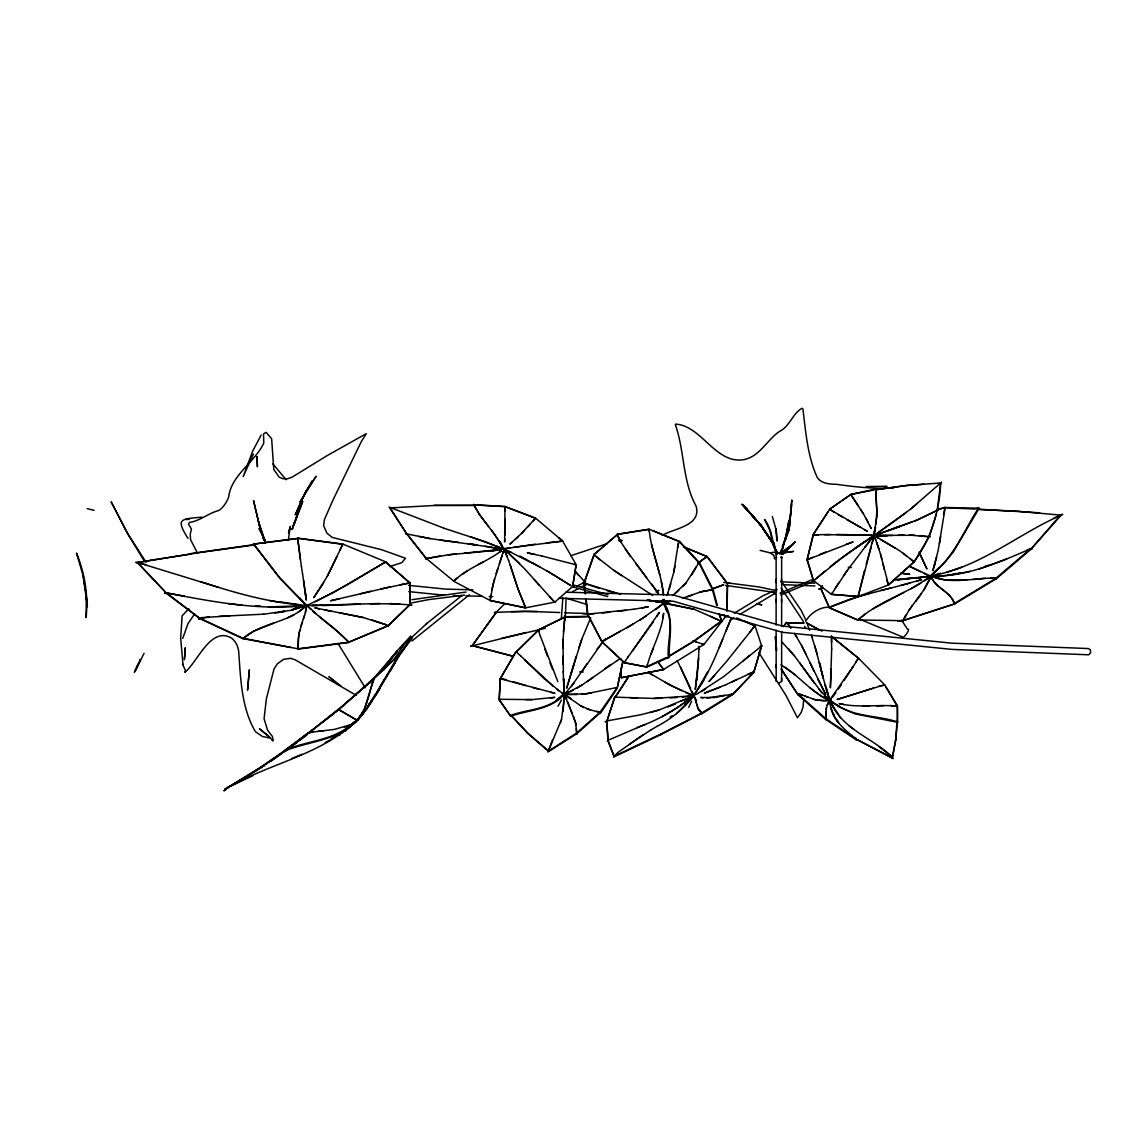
<?xml version="1.0" encoding="UTF-8"?>
<svg xmlns="http://www.w3.org/2000/svg" width="1148" height="1148" viewBox="0 0 1148 1148"><rect width="100%" height="100%" fill="white"/><g stroke="black" fill="none" stroke-linecap="round" stroke-linejoin="round"><path stroke-width="1.5" d="M621.341 677.765L620.853 668.294L621.398 677.765L663.329 669.6M315.643 613.534C313.806 611.037 303.172 602.341 306.774 605.943M502.293 546.534L494.673 534.581L479.347 514.347L473.55 504.374L479.39 514.476L488.474 526.516M556.306 700.108L563.826 694.181L556.708 689.116M576.368 728.65L576.784 734.146L575.593 722.293L564.472 694.798M307.42 605.57L379.931 603.489M504.79 538.929L504.632 541.971L505.005 506.498L473.679 504.675M504.862 510.874L505.048 506.512L535.499 518.207L521.522 533.461L509.899 544.152L512.367 542.043M380.878 588.967L409.879 582.911L409.721 605.01L388.124 625.574M831.697 648.85L830.363 687.882L831.224 668.983M317.121 605.355L312.055 605.283M385.527 561.788L342.865 544.08L339.794 550.279M563.338 672.312L563.008 639.938L564.902 616.792L538.355 629.994L565.003 617.222L588.407 616.763M566.021 599.859L565.246 620.279M562.907 648.046L563.037 639.924M727 610.865L727.559 584.705M726.813 610.966L727.387 584.82M342.793 544.339L327.309 576.31L313.791 597.606L323.779 582.667M698.931 649.51L699.046 646.224L698.156 666.242L695.301 689.446L698.601 657.947M576.741 733.73L547.912 751.983L561.53 719.509L564.83 694.483L561.817 692.718M563.094 711.473L564.228 694.87M561.315 618.987L562.85 597.749M342.664 544.023L297.691 538.211L342.649 544.296M661.305 581.577L663.544 594.937C661.406 572.493 651.016 551.671 649.122 529.271L617.021 534.265M649.007 531.079L649.079 529.271L617.552 534.408M897.305 706.336C897.549 720.485 897.148 725.737 895.569 740.23M864.272 529.515L867.328 531.28L829.559 509.267L850.869 494.501L872.609 490.253L875.795 488.732L877.058 515.753L873.929 535.025L824.508 534.695M297.619 538.484L253.493 544.123L279.61 578.09L305.885 605.082M563.74 694.755L561.401 696.119L563.596 694.009L563.812 694.899C550.208 710.153 527.578 709.966 510.774 716.252L499.222 699.821L500.241 678.425L515.997 651.72L520.561 655.666M500.356 678.841L499.193 699.749L510.774 716.252M312.069 605.742L322.961 605.269M839.36 706.393L830.478 700.954L830.836 700.251L830.492 701.141L839.317 707.01L855.016 713.884L896.875 722.164L895.87 739.714L892.211 757.78L893.101 758.641L857.054 739.599C844.67 729.884 830.104 718.533 830.033 701.055M825.814 711.918C826.402 732.094 824.666 707.613 828.139 703.15M507.588 550.796L504.417 549.49L511.004 552.346L503.14 549.16L499.337 541.354L491.602 530.362M184.455 659.024L185.33 647.702L184.398 659.741M624.426 662.74L646.424 666.902L665.754 657.804L668.997 657.603L669.212 656.34L694.554 640.957L721.489 621.068L722.279 621.57L694.052 609.215L663.501 603.288L667.189 612.085M563.395 631.974L564.673 618.399M803.729 698.759L803.026 707.125L801.189 712.478L797.458 717.816L786.15 695.717L758.799 652.466M875.522 489.335L876.871 511.735L875.78 524.177M791.661 504.919L788.934 530.132L784.328 542.086M874.891 527.535L874.317 532.715M696.721 680.707L697.453 674.034M789.279 528.238L785.404 539.675M473.751 505.378L434.116 505.407L473.622 505.378M525.454 607.823L490.153 600.504L525.583 607.837L517.949 588.981L508.664 560.468M888.136 530.677L917.539 519.872L937.199 510.372L940.643 483.136L941.59 482.146L910.995 508.794L890.977 523.445M400.308 584.719L409.879 582.94L409.721 604.982L411.989 605.01L389.76 603.518M945.191 507.717L938.16 550.437L932.879 570.642L936.682 557.081M409.879 582.911L385.656 561.86L332.949 592.885L307.291 605.254M288.392 539.632L290.114 527.42M773.178 554.757C767.567 552.733 775.618 550.94 776.579 553.508M831.539 594.377L858.073 596.486L871.145 547.295M865.004 546.95L872.035 537.996L847.855 569.595L831.439 594.334L858.173 596.501L864.501 570.47M943.57 514.491L944.847 507.473L937.098 510.013M502.709 553.609L503.255 551.413L493.066 584.318L490.153 600.504M662.927 617.739L663.644 613.233C661.908 632.017 650.859 649.883 646.912 667.017L624.871 662.798M490.914 595.209L490.11 600.49L453.546 581.146L457.851 577.674M646.697 665.237L646.941 667.017M667.906 593.243L667.103 595.568L673.79 572.178L678.368 542.961L679.63 541.569L649.653 529.415M519.7 563.697L506.598 551.356L524.55 568.748L554.685 602.255L572.665 586.499L576.153 564.73L562.606 541.009L535.542 518.121L532.772 521.336M677.564 547.754L679.028 541.44M939.193 567.399L930.267 575.923L909.876 566.481L920.553 571.718M939.495 543.434L940.671 536.245M875.58 527.319L874.001 534.911M825.986 709.679L826.402 707.369M831.798 703.136L831.511 703.839C843.321 729.726 873.284 738.394 892.541 757.235L895.526 740.273M785.318 539.474L788.992 520.302L785.318 539.474L789.178 524.349L785.275 539.603M385.714 562.176L409.836 582.854M673.761 572.178L674.981 566.208M305.411 612.673L306.358 606L305.397 612.673L300.848 626.464M622.905 661.851L617.136 688.398L600.878 712.764L587.001 708.904M577.071 694.511L564.83 694.511L586.441 693.751L615.543 687.767L617.136 688.398L622.819 661.291M302.111 622.69L298.81 634.327L298.064 649.079L348.762 642.507M781.286 549.82L780.166 552.891L781.759 551.829L779.607 552.819M914.741 535.255L874.589 535.442L880.114 533.562M299.657 630.324L298.25 638.632L298.136 649.079M491.904 589.771L494.53 578.922M503.47 548.543L510.343 547.94M807.231 559.65L813.559 580.931L807.044 559.736L813.258 534.724L807.231 559.564M872.021 543.535L874.561 535.499L892.656 535.456M554.728 602.226L549.462 596.659M897.593 722.766L897.449 705.862L886.299 687.465M697.841 563.596L699.706 561.846L698.831 562.649L679.099 541.497M464.323 553.178L503.097 549.174M781.759 551.829L785.878 536.489L781.343 552.188L785.734 537.508L782.391 546.749M572.651 586.528L574.187 587.216L572.622 586.642L576.153 564.701M933.97 567.284L935.233 562.879M288.492 533.031L290.401 526.487L288.923 531.266M576.239 656.326L566.653 688.212L581.706 639.364L590.746 617.796M571.431 672.628L573.742 664.749M866.238 564.084L873.972 535.843L848.659 552.776M858.647 658.378L884.606 684.739L897.291 706.25C879.382 704.126 858.073 708.216 839.231 703.609L843.68 704.456M502.982 548.916L490.942 547.338L502.982 548.916L486.264 542.057L444.391 528.396M669.255 588.996L670.791 583.787M897.291 706.25L890.575 705.475M292.137 529.285L302.742 501.375L294.132 523.761L301.594 502.092L294.06 524.493M761.655 645.75L753.805 672.312L732.682 694.526L753.82 672.269L761.655 645.65L760.105 646.582M499.495 548.672L502.953 549.074M936.467 513.601L929.435 536.489L914.253 561.673M499.509 548.601L495.635 548.098M496.854 550.366L500.198 549.634L487.556 551.327M858.546 658.278L844.239 680.233M496.123 573.584L497.801 568.432M503.011 548.773L496.137 545.917M501.934 556.22L499.437 563.654M831.539 636.236L858.431 658.206L831.41 636.609M560.368 723.01L561.516 719.509M303.431 618.944L304.593 615.515M578.893 647.745L581.735 639.364M620.638 594.234L583.858 583.041L594.133 554.47L584.318 583.041M607.292 741.292L608.096 740.962L606.761 721.604L605.355 721.662L606.761 721.604L614.682 697.252L606.761 721.575L608.067 740.934L614.008 756.245L613.448 757.12L660.832 734.663M857.943 619.977L902.816 620.652L905.715 615.127M897.578 620.853L903.189 620.939L909.001 610.148L923.91 589.857L931.717 576.196L931.172 575.593M829.746 699.979L825.312 684.567M945.292 507.717L974.509 509.052L979.244 508.076L953.199 552.159L943.943 563.453L931.459 575.693M182.747 638.36L188.014 623.622L194.629 613.836M803.83 623.192L786.495 622.733L804.002 622.761M786.48 622.733L791.029 628.071L788.059 623.838M826.517 690.192L828.655 697.41L826.818 689.331M496.079 546.089L470.608 536.747M827.062 705.389L829.143 701.457M797.903 694.64L781.358 668.825M782.462 546.922L784.744 540.966M884.491 685.169L879.024 686.188M840.58 717.787L829.53 700.768L815.898 699.979L799.151 693.937L797.874 694.597L781.185 669.37M929.952 576.54L924.183 573.512M725.995 631.127L730.96 618.743M693.736 695.171C710.913 672.628 719.925 644.702 731.003 618.758M650.916 654.231L653.427 648.075M691.656 701.184L688.728 707.355M719.222 647.572L722.68 639.264M827.909 703.724L829.789 700.868M830.592 705.561L830.435 702.763M136.512 668.079L138.521 663.429M833.419 705.575L832.974 706.623M135.148 671.293L144.06 653.341M492.822 550.839L496.926 550.136M552.619 739.757L548.328 751.136L528.066 733.672M663.946 603.489L663.817 602.427L664.764 602.872M831.539 707.613L831.138 708.474M253.421 454.005L243.175 476.635L252.747 450.963L261.184 435.02M134.904 671.279L137.731 665.123M134.359 672.455L140.386 659.454L139.869 660.344M336.823 556.78L327.28 576.296M359.267 717.672L360.171 715.778C360.329 718.949 348.346 728.076 356.138 721.188M834.194 714.601L833.735 715.563L838.241 722.896M587.489 614.338L601.81 641.589L624.354 662.697L628.128 656.771M601.939 641.775L624.34 662.669L625.086 661.191M696.205 566.739L686.117 582.782L672.886 595.425M399.877 653.686L373.961 678.54L364.404 709.019L357.2 720.456L359.869 717.371M484.915 546.362L491.028 547.122L430.428 538.642L406.65 533.892L390.22 507.904L433.958 505.522M561.472 700.05L558.028 706.235M698.357 688.226L707.57 671.896M822.241 585.71L820.748 588.508L829.416 607.809L821.021 588.867L818.754 589.096L821.021 588.795L822.513 585.968M373.688 697.008L375.238 694.196M366.169 707.599L359.525 717.83L350.915 725.593M892.125 757.766L857.082 739.613L825.799 718.662M694.095 694.884L704.025 679.559M383.461 670.403L396.017 652.007L410.554 636.308L411.386 637.571M923.91 589.857L930.684 576.669L910.68 588.924M362.955 713.798C381.064 689.747 392.013 661.076 411.572 638.058L400.207 654.346L370.058 704.14M383.949 680.549L387.938 673.603M691.77 574.875L698.831 562.649L712.463 589.771L713.654 589.814L712.478 589.885L716.696 605.398M832.314 592.899L831.482 594.363L813.745 580.802L812.468 581.692L813.745 580.802M390.019 671.365L395.041 662.798M369.426 704.241L371.981 699.907M550.653 692.344L554.914 693.234L500.385 678.755L516.055 651.619M656.857 616.476L659.339 612.358L632.404 650.973M888.409 585.049L914.152 561.774C930.827 539.173 939.724 510.386 940.643 483.136M395.787 660.014L398.786 655.034M393.735 660.043L404.082 644.243L410.884 636.724M856.709 740.23L856.006 738.164M375.195 694.971L384.379 679.142M374.722 696.994L379.83 688.786M805.523 621.455C810.574 612.831 820.447 606.46 830.621 607.163M853.136 666.529L829.66 700.151M855.848 661.951L858.546 657.833M818.696 534.738L813.085 534.753L829.76 509.152L851.084 494.343L875.852 489.048M827.708 512.324L813.085 534.753M835.242 588.207L839.303 581.95M370.603 702.059L374.334 696.348L363.17 713.726L357.588 720.083M571.23 686.648L586.958 663.831M582.423 670.877L602.04 642.808M629.09 676.244L614.941 697.697L628.932 675.698M369.713 683.046L397.538 650.672M358.262 719.165C367.762 708.115 369.039 690.823 374.033 678.985M653.485 621.613L628.157 656.799M370.058 704.14L366.312 709.564L369.469 703.164M838.399 689.044L841.326 684.825M386.862 664.419L391.913 657.173M616.95 687.939L600.017 712.219L576.612 733.07M843.493 575.751L847.841 569.58M525.655 632.591L470.637 646.252L472.302 645.563L496.237 612.358L525.253 611.253L559.75 612.544M828.799 702.303L829.731 701.012M830.492 700.998L833.003 702.375L830.191 700.467L831.195 699.032M835.844 692.646L832.386 697.41M921.514 593.674L915.602 601.523M909.058 610.148L912.359 605.67M829.487 700.18L823.518 700.911L813.344 699.319M400.164 653.944L411.874 638.446M574.172 682.63L564.716 694.052L566.595 691.928M596.73 649.567L605.369 638.891M743.703 620.724L754.939 625.818L726.914 661.033L709.019 681.51L714.616 675.383M725.923 616.146L703.939 644.459L702.102 643.755M749.601 632.404L753.59 627.282M785.045 624.526L786.423 622.761M783.123 626.708L786.595 622.288M694.296 695.588L693.579 695.157L694.44 697.726M693.794 696.047L676.559 713.64M693.162 696.262C683.792 708.933 671.236 718.82 657.374 726.196M453.503 580.902L426.339 558.559L406.794 533.863L389.086 507.043L444.405 528.381M362.754 713.095L359.869 716.467L360.314 717.113M487.699 551.14L492.908 550.638L448.194 554.843L425.391 558.803L426.252 558.459L406.779 533.806L405.359 533.547L406.65 533.892M376.099 676.201L380.763 670.834M383.088 668.165L396.806 652.351M1054.137 517.935L1061.154 515.136L1030.804 549.347L1060.824 514.792L1062.79 514.318L1061.168 515.165L1018.821 511.362M682.644 586.642L686.102 582.768M400.121 648.634L408.286 639.608M979 508.55L978.44 508.191C964.248 530.146 954.419 555.847 933.625 572.967M409.965 639.823L411.587 638.044L410.582 636.279M780.123 552.805L785.978 551.427L776.364 553.436L776.565 554.685M527.319 527.377L530.06 524.378M357.473 719.925L363.069 713.568L362.553 712.764M357.243 720.427L358.535 719.007M780.31 553.781L782.793 553.939L794.976 542.2L782.979 553.853L781.544 553.996L794.258 543.033M188.946 608.684L182.13 615.802L180.681 637.944L182.963 664.592L182.503 664.032L185.416 670.446L184.828 672.412C197.499 662.267 210.931 625.416 231.824 638.317C235.971 641.632 238.267 646.812 238.741 652.035C240.664 678.913 241.424 708.058 255.444 731.707L262.433 736.528L270.541 738.107L272.693 740.991L273.21 740.46L272.377 736.399L267.642 730.372L264.069 718.734L266.336 698.989L274.071 668.796L277.4 663.774L283.671 659.268L290.659 658.321L295.294 659.87L356.44 695.458M521.508 533.447L524.478 530.376M496.28 612.271L504.575 603.733M782.907 553.896L795.062 541.799L782.434 554.054M538.326 630.453L516.241 651.921L538.24 630.08M388.196 625.847L409.635 604.781M400.078 654.03L373.961 678.54M829.172 607.608L857.685 619.906L865.176 614.037M829.487 607.88L858.044 620.178C875.092 603.905 900.376 595.511 921.012 583.012M256.248 769.978L285.378 750.749C307.018 741.823 332.446 741.134 351.188 725.636C354.273 724.187 358.764 717.615 354.675 722.695L356.397 720.987L348.231 727.502M356.899 720.743L355.823 720.585L357.444 720.226M356.641 720.973L350.814 725.45M515.294 539.417L518.437 536.475M461.812 595.625L426.984 623.292L409.621 639.364M426.181 624.024L426.984 623.292M411.917 641.014L469.36 594.779M356.382 721.231L353.828 723.541L353.211 722.723M354.732 721.633L350.327 725.565M914.152 561.774L888.322 585.107L886.715 579.984M297.892 648.764L242.931 638.618C260.309 622.704 288.722 623.264 305.885 605.957L297.978 612.386M242.931 638.618L253.751 631.17L273.712 623.12M576.856 733.687L600.103 712.908M370.474 682.056L372.87 679.917M335.359 712.406L372.54 679.401M346.653 728.621L349.179 726.584L344.917 730.2L345.462 730.846L353.024 724.001M666.629 600.562L664.491 602.456L666.787 600.591M675.01 593.631L678.784 590.33M341.501 732.252L347.098 729.152L353.728 723.412M373.717 678.741L338.502 709.665L373.918 679.099M350.441 725.565L352.422 723.857M664.448 603.461C674.766 619.518 668.552 639.68 669.212 656.34M594.205 554.355L617.351 534.538L594.147 554.427M824.709 571.23L815.869 578.865L842.862 557.038M348.906 726.282L349.552 727.086C313.347 756.876 264.844 765.199 225.123 789.207L256.635 770.495L285.45 750.692M910.981 508.779L917.439 503.269M931.444 576.411C952.151 584.863 974.609 577.444 995.976 578.205L1030.416 548.916M743.373 660.717L749.515 655.508M990.552 577.975L996.407 578.678L1030.732 549.462M781.544 553.996L792.866 544.425L780.712 552.805M561.544 696.119C547.955 710.024 527.506 709.048 510.659 715.448M582.954 613.391L564.744 612.802M354.545 721.547L353.34 723.814M308.008 733.5L284.589 751.524L285.795 751.151M307.75 733.041L284.647 750.634L285.034 751.366M727.387 583.385L707.082 556.536L727.416 583.514L729.741 582.954L727.588 583.356M338.143 709.378L308.08 733.443L338.402 709.751M499.48 552.231L501.533 550.71C486.379 562.161 467.552 567.944 453.589 581.161M836.576 561.759L830.033 566.811M652.451 674.866L648.032 672.254L670.834 685.514L693.205 695.516L680.549 667.232M636.695 727.703C657.316 720.557 675.928 709.694 692.962 696.205M706.852 556.651L698.328 562.778M850.869 494.501L863.511 514.017L871.203 528.539L869.811 525.583M299.269 740.804L307.219 734.763M662.037 716.754L676.947 707.986L689.804 698.458M371.751 679.975L372.669 679.272M297.576 741.149L317.996 725.694M320.809 723.556L333.968 713.611M655.666 609.674L663.688 603.317L640.024 620.078M864.918 541.426L836.06 562.104M573.225 690.249L564.816 694.239L581.964 685.069L617.179 660.574M348.576 726.741L350.829 725.077M906.375 512.453L874.69 535.155L891.221 523.301M672.613 715.577L670.001 716.969M842.862 557.067L848.831 552.662M878.277 538.053L876.297 536.762L899.315 550.523L914.195 561.745M587.417 681.481L593.114 677.363M270.756 761.411L282.322 753.088M286.67 749.974L296.801 742.684L296.399 742.039L265.819 763.98M698.357 562.807L707.082 556.536M642.593 735.122L617.825 752.528L614.08 756.245L607.923 740.345L644.989 724.431M341.975 732.797L350.886 726.096M924.499 580.73L930.052 576.597M284.647 750.634C304.737 741.034 328.974 741.206 347.457 727.574M586.083 598.711L587.848 614.266L601.81 641.589L620.394 631.242M601.853 641.689L633.481 623.881M854.772 548.4L873.226 535.929M604.867 668.653L610.908 664.448M629.448 744.191L651.088 729.784M462.429 574.158L467.293 570.843M697.482 706.594L698.242 709.45L702.045 713.625L732.567 694.612L731.534 693.909M867.773 539.517L873.456 535.772M876.828 535.815L887.088 535.872M646.152 616.074L626.923 627.755M874.432 535.341L884.032 532.098M877.072 534.566L912.014 521.924M339.234 734.404L331.069 738.91M243.792 778.703L225.137 789.193L256.191 770.021M734.289 613.176L762.702 595.941L771.901 591.708M731.133 619.776L734.103 617.954M740.03 614.309L774.269 593.774M576.511 733.113L548.414 751.122M893.661 528.668L899.831 526.401M732.453 694.138L701.902 712.836L702.102 713.597M225.137 789.193L264.427 765.472M577.1 688.025L581.964 685.069M995.933 578.233L954.447 603.446M668.767 656.226L693.966 640.943L721.504 621.025L719.581 613.735M954.806 603.805L996.407 578.678M778.947 683.06L781.63 681.438L781.63 631.5M829.588 509.238L833.749 511.951M873.083 608.813L903.734 592.483M884.104 532.055L900.118 526.243M697.74 693.507L723.613 676.674L761.698 645.951L755.011 625.875L736.786 617.954M701.414 691.584L705.604 689.101M779.363 553.738L782.233 552.088M785.103 550.437L789.422 547.969L786.366 549.347M651.103 729.784L657.359 726.196M264.399 765.486L261.371 767.165L262.002 767.711M617.165 660.531L620.781 658.579M297.461 741.465L296.758 742.598M325.171 742.627L329.835 740.101M872.867 536.288L875.78 534.71M572.335 591.78L578.449 588.537M873.154 536.503L876.067 534.939M478.042 564.673L483.624 561.745M829.1 607.536L859.723 596.085L909.876 583.112M385.771 561.946L348.719 583.93L315.198 601.825M663.659 669.442L657.56 661.377L663.515 669.514L703.853 644.573L696.119 641.847M697.769 693.564L694.253 695.1M660.861 734.074L701.442 713.138M660.961 734.605L701.543 713.625M937.199 510.372L938.275 509.856L917.539 519.857M576.97 586.111L585.738 581.749M581.362 587.073L587.202 584.174M774.642 590.431L777.038 589.283M646.998 667.002L669.026 657.201M693.894 695.114L691.885 691.139M725.708 684.753L753.748 671.867L748.137 674.106M731.491 682.07L737.102 679.386M690.465 696.549L692.746 695.473M231.81 785.591L252.79 775.732M606.546 720.987L640.871 714.73L659.153 709.966L692.918 696.004L689.317 697.094M287.818 617.696L293.73 614.941M1030.789 549.39L1032.167 548.744L1027.202 549.82M685.672 699.433L680.965 700.969M660.717 734.132L614.123 756.245M960.331 572.938L945.464 575.535L931.616 576.095C966.501 576.97 999.147 562.362 1030.474 548.844M662.152 535.413C673.517 528.424 702.059 525.985 696.018 505.895C682.371 481.199 684.653 451.035 675.383 424.746L675.641 424.114C702.031 425.607 716.022 465.643 745.066 459.387C760.134 455.684 767.223 439.828 779.305 431.548C789.738 426.511 792.637 413.538 801.907 408.315L802.868 408.717C805.681 431.347 807.546 456.603 817.347 477.668C821.738 483.825 829.703 484.126 836.533 484.312C855.49 486.967 874.589 489.12 893.747 487.886M719.825 687.379L704.241 693.191L725.694 684.782M780.052 593.2L813.157 579.238M780.798 595.051L813.76 581.146M312.916 611.367L334.455 628.659L349.064 642.091L388.024 625.631M388.067 625.933L349.064 642.091M846.377 544.224L853.108 541.899L807.058 559.765M813.157 557.225L807.044 559.736M936.05 574.818C982.085 565.634 1019.682 533.146 1061.168 515.165M831.453 606.331L849.391 599.414L870.184 593.157M1006.724 558.947L979.373 568.891M291.549 758.555L302.154 754.279M819.5 554.584L825.943 551.987M712.478 589.857L703.035 591.12L682.529 598.223M667.806 706.967L675.354 704.025M858.288 596.472L888.509 584.935L880.487 554.01L874.963 537.666L875.723 539.775M389.66 566.567L401.886 562.649L405.431 558.244L381.739 549.749L332.159 537.393L326.893 533.117L323.636 525.669L324.396 519.642L332.949 500.112L361.347 441.521L366.298 433.671L327.295 455.512L291.979 477.252L287.344 478.788L282.896 478.716L279.136 477.109L273.769 469.46L271.646 438.794L266.121 432.351L263.523 433.887L263.753 443.171C254.497 462.759 231.279 474.77 228.596 497.299C226.587 502.307 223.602 507.129 219.168 510.358C208.52 513.056 199.881 521.077 189.291 522.455L188.559 524.292L191.472 529.041L190.238 533.978L190.554 539.574L197.198 552.69M914.468 521.063L917.209 520.03M291.535 609.789L305.483 605.742L291.635 610.205L263.796 614.18M962.354 566.969L946.67 572.249M410.783 603.073L428.864 599.6L464.624 595.051M687.408 596.773L691.842 595.238M513.17 656.34L472.33 645.592L496.237 612.401L494.372 612.515L496.079 612.501M903.017 620.623L954.662 603.877L902.873 620.652M873.298 688.097L837.122 699.505L884.606 684.739M570.929 555.675L607.149 543.664M985.084 566.308L988.127 565.318M301.493 606.689L292.912 609.43M344.371 727.143L351.532 724.517L334.326 729.411L308.984 732.481M699.39 592.311L710.842 590M916.506 581.232L921.7 579.596L901.209 585.365M874.633 535.212L877.388 534.365M664.147 603.518L664.821 606.201L664.261 603.504M936.768 509.769L944.804 507.473M650.055 712.535L659.153 709.952M472.302 645.563L513.371 656.269M664.606 602.7L670.375 601.208L664.764 602.729M291.621 610.205L297.031 608.124M821.021 588.824L823.26 587.876M931.688 575.851L940.528 573.268M732.539 694.081L714.171 697.568L700.725 697.496L703.566 697.884M724.948 695.243L706.924 698.027M880.817 590.445L891.264 587.876M501.518 638.432L545.228 628.343M339.708 598.639L330.509 600.777L390.65 586.8M360.458 593.746L370.861 591.306M229.686 615.902L201.919 617.61L198.403 618.901L199.838 618.614L242.702 638.546M199.781 618.6L209.223 616.978M970.017 571.431L952.18 574.717M411.888 599.701L466.102 592.038M621.613 677.607L663.53 669.499M499.107 699.276L532.098 699.62L554.757 697.338L550.38 698.156M554.656 602.14L525.698 607.809L518.064 588.953L510.3 565.203M202.048 517.16C179.762 519.068 175.787 518.839 187.985 538.369M641.531 608.024L648.304 606.804L633.796 609.258M440.602 555.991L426.31 558.531M500.155 549.792L503.14 549.16M507.215 548.4L535.169 544.209M190.554 553.609L253.564 544.712M190.625 554.068L137.516 562.477L198.202 552.791M614.754 697.137L653.858 698.443L692.99 695.788L682.299 697.137M513.845 547.266L562.635 541.11L546.52 542.817M929.751 576.267L893.101 580.242M929.866 576.382L897.765 579.855M297.49 538.484L253.392 544.123M312.859 731.922L308.109 733.414M713.152 589.9L717.342 605.427M274.817 613.032L284.417 611.669M784.558 552.633L793.541 551.356M585.652 598.653L587.446 614.209L633.796 609.244M923.365 576.884L920.481 577.659M198.36 552.733L253.579 545.07M875.967 489.737L906.547 485.532L940.858 482.964M281.088 611.654L284.302 611.21M876.182 489.622L906.805 485.432M784.184 552.676L793.11 551.571M298.121 648.764L348.734 642.206M591.335 693.091L581.562 694.196M978.44 508.191L944.947 507.459M617.681 611.382L625.76 610.363M448.222 554.871L456.186 553.896M268.431 606.933L305.282 605.642C258.702 610.765 212.079 601.609 166.503 592.942L164.638 593.071L166.704 593.459L137.473 562.549L166.704 593.459M906.604 578.449L920.596 577.774M973.332 579.496L985.271 578.305M725.077 616.763L728.492 616.433M724.962 616.332L728.363 616.002M318.226 731.319L323.607 730.788M602.155 612.96L609.832 612.228M897.248 579.467L900.448 579.195M300.346 605.771L294.921 606.661M798.118 694.066L801.907 694.841M589.039 614.022L594.578 613.592M923.882 484.198L906.891 485.446M263.767 614.166L219.211 616.361M669.987 697.912L676.947 697.525M966.63 580.056L946.182 580.027L937.026 578.032M354.603 604.035L359.769 603.776M359.697 604.192L322.947 605.599M719.925 615.07L724.503 614.883M866.209 486.551L887.06 486.264M876.641 705.876L883.587 705.647M186.966 519.384L189.463 519.298L185.603 519.413M511.334 611.64L537.135 611.482M369.957 603.776L399.691 603.862M898.353 535.226L904.05 535.111M653.872 698.414L662.08 698.242M830.435 534.48L813.057 534.839M565.017 616.763L588.307 616.304M836.462 534.466L870.916 535.14M618.786 540.407L621.958 540.392M618.557 540.593L621.728 540.593M525.511 699.62L532.098 699.606M862.765 705.977L869.696 706.02M880.014 535.686L883.343 535.729M780.97 581.821L814.764 583.17M782.922 584.662L814.98 585.954M721.489 621.068L718.949 613.706M472.847 589.828L446.012 589.139L408.573 585.365M565.907 592.225L673.273 594.994L782.534 626.091L951.764 643.167L1088.275 648.548L1090.442 649.868L1090.6 652.997L1088.605 654.791L952.008 649.409L782.448 632.304L673.288 601.236L558.889 598.295M453.417 595.582L462.357 595.812M465.93 595.898L482.017 596.314M489.163 596.501L492.75 596.587M909.546 535.111L930.11 536.862L919.62 535.628M504.919 506.641L473.679 504.933M579.64 671.881L583.213 672.025M978.498 509.181L1039.658 512.812M978.828 509.511L1018.721 511.319M776.364 553.436L777.196 553.48M255.43 605.771L260.252 606.015M629.807 697.611L637.628 698.07M615.543 687.767L616.993 687.853M564.271 693.909L563.438 678.353M777.756 553.609C770.351 545.53 772.69 528.539 764.468 519.456L770.566 531.395L776.048 552.92L777.713 553.523L770.868 539.933L760.12 524.292L741.838 504.187L760.579 524.866L771.097 540.321L776.981 552.073M848.243 567.255L851.443 567.528M200.355 581.634C234.465 592.698 269.335 602.815 305.268 605.312M806.083 628.143L804.963 628.028L804.734 626.291M408.817 591.622L444.491 595.209M280.313 601.911L300.432 604.838M228.61 603.633L242.199 605.168M338.301 709.249L356.54 719.954L338.545 709.636M676.818 605.527L694.038 609.229M166.503 592.913L184.34 596.142M723.728 582.409L758.986 586.944L776.751 590.775M725.436 585.38L771.729 591.966M458.956 542.459L440.315 540.105M670.332 604.135L669.6 604.02M477.209 544.999L468.183 543.836L477.238 544.984M660.459 602.298L663.558 602.8M657.316 601.782L652.451 600.992M664.577 602.973L673.704 604.853M647.056 600.017L660.645 602.327M663.372 602.772L647.788 600.131L653.183 601.107M667.433 603.547L666.328 603.36M756.604 603.934L761.669 604.795M583.858 583.041L585.078 593.645M319.23 608.885L314.767 607.852L363.242 617.524L388.153 625.545M339.349 612.731L363.213 617.552M269.637 600.504L280.399 602.313M825.34 719.15L797.989 694.727M756.532 603.819L761.641 604.752M596.515 711.243L600.174 712.822M418.891 536.475L430.428 538.627M324.712 610.004L331.629 611.324M242.845 638.245L291.004 647.443M534.394 554.297L527.219 552.819L541.741 555.976M673.517 604.824L677.392 605.627M574.517 564.443L576.167 564.83L541.741 555.962M573.01 584.877L608.096 594.635M572.709 586.843L607.636 596.558M760.12 550.38L771.083 553.078M617.351 534.538L620.724 541.784L630.41 556.536M87.248 508.621L94.107 510.343M773.465 592.339L772.676 592.124L774.283 592.755L774.111 591.952L775.474 594.434M607.149 590.732L615.471 592.971M137.602 562.922L135.708 562.319L146.026 564.759M501.805 678.511L506.612 679.831M137.516 562.477L218.45 587.317M781.171 557.584L782.104 557.698L780.984 556.924M532.557 687.494L539.029 689.36M587.202 604.58L565.935 598.108M513.056 681.725L525.971 685.571M931.358 576.325L940.714 578.721M692.804 640.943L696.032 641.962M371.278 619.719L385.972 624.627M599.055 588.321L585.466 583.672M590.144 709.938L580.429 705.647L564.687 694.626M776.636 557.411L774.57 558.889L773.953 555.417A8.352 8.065 1.8 0 0 773.207 554.728M693.205 695.516L685.586 692.488M505.048 506.655L535.413 518.15M652.954 530.807L678.999 541.426M684.151 547.252L706.766 556.579M684.366 547.079L706.953 556.436M860.125 619.389L903.318 637.284C905.399 636.107 911.01 628.243 907.422 629.09L901.611 620.207M507.603 550.653L539.617 566.882M805.25 696.162L808.178 697.41M710.368 616.347L717.959 619.834M681.682 690.737L664.735 682.127M199.666 618.155L242.615 638.159M525.899 559.42L519.771 556.192L532.701 562.994M818.854 629.908L806.57 622.876L822.111 631.17M580.443 705.633L583.758 707.455M897.779 722.006C877.632 715.104 854.198 717.428 836.146 704.327M532.672 562.793L546.448 570.786M860.397 527.305L846.937 519.685M895.297 548.113L880.616 539.589M838.112 514.548L842.503 517.117M780.941 664.893C798.534 674.766 810.775 692.273 829.416 700.51L821.825 696.463L809.756 687.666M553.006 574.431L570.958 585.681L546.405 570.484L553.049 574.717M652.71 595.396L613.879 570.413L594.951 555.646M913.952 561.917L910.221 558.947M564.586 694.21L566.581 695.487M564.716 694.77L571.044 698.572M856.58 740.173L825.498 719.251M783.926 666.672L794.99 674.794M613.893 570.384L621.441 575.579M568.848 697.467L571.187 699.146M849.147 725.895L853.997 729.411M878.564 746.315L892.513 757.235M559.535 691.096L544.109 678.568L525.009 660.258M166.747 593.559L199.695 618.528M166.546 593.014L199.522 618.069M341.143 686.131L328.902 676.689L335.044 681.898M903.06 553.149L906.676 555.948M268.632 736.011L259.534 728.851L269.995 737.576M516.155 651.547L517.217 652.394M318.728 616.246L338.76 632.591L348.935 642.464M553.365 686.332L520.475 655.752M599.83 559.679L593.645 554.355M559.09 537.981L562.463 540.823M693.995 695.889L696.477 700.624M527.85 733.156L548.07 750.577M798.204 694.153L825.685 718.576M310.893 609.401L306.961 605.886M303.761 602.628L279.667 577.645L253.507 543.707M824.637 695.832L829.401 700.294L818.567 688.872M954.289 603.518C950.515 591.263 935.591 588.407 931.057 576.583C935.778 588.479 950.702 591.521 954.591 603.905M782.219 642.277L794.287 655.68L821.925 692.818M578.649 575.378L574.703 570.771L583.988 580.988M679.702 541.626L699.448 562.721M511.678 716.165L527.965 733.629M511.534 715.678L527.764 733.113M761.11 525.641L771.356 540.837L760.579 524.866L742.526 504.603L761.11 525.641L771.628 541.311L761.11 525.641L743.287 505.235L761.655 526.358L744.091 505.909M272.736 463.692L286.11 479.735M299.528 597.663L306.2 605.039M534.451 579.74L539.345 585.337M338.947 734.06L339.808 735.064M258.86 528.597L265.332 540.608M788.475 648.878L794.244 655.723M346.423 728.349L347.098 729.152M760.579 524.866L760.12 524.292L771.097 540.321M646.668 577.702L625.459 549.16M635.834 563.639L658.593 593.817L651.648 584.016M836.964 719.882L838.628 722.164M814.449 683.419L799.639 662.798M781.027 580.845L801.003 610.09L806.097 620.508M781.257 588.163L803.342 621.384M858.532 506.239L851.4 495.592M796.97 637.327L794.488 633.409L801.548 645.463L825.699 694.44L817.577 678.812M337.942 643.382L365.251 687.81M861.043 510.085L863.497 514.031M146.083 562.333L126.983 532.342L111.184 501.891L128.117 534.581L144.677 561.573M617.624 536.102L620.824 541.712M701.902 712.836L697.812 707.857M865.822 518.006L867.96 521.981M500.083 541.469L503.599 548.601M801.519 645.477L805.81 653.858M713.138 589.814L699.505 562.821M564.515 694.956L566.667 699.433L566.438 698.558M677.205 660.588L690.608 688.398M809.9 662.468L813.817 670.906M920.366 555.058L926.924 568.963L919.103 552.059M557.842 681.654L540.378 636.121M262.562 536.948L263.897 540.105M833.807 715.405L831.209 708.33M549.964 662.783L552.676 669.557M507.359 556.837L504.101 549.476L508.564 560.482M567.772 702.059L572.106 713.123M807.403 624.483L809.684 630.252M694.339 697.109L696.506 703.279M573.455 716.553L576.181 725.149M265.403 542.789L260.323 529.386L253.55 500.686L260.323 529.386L265.188 542.473M666.098 608.655C674.134 624.024 667.074 640.986 668.251 656.986M544.87 649.237L547.338 655.924M812.44 638.087L811.32 634.944L817.161 654.202M876.627 542.286L879.052 549.418M695.731 700.696L697.094 705.374M538.441 630.367L540.349 636.136M538.312 630.022L538.771 631.357M265.418 542.559L258.472 521.651L265.102 541.727M685.327 704.183L685.629 705.231M772.346 516.514L775.689 528.252L776.952 540.808M814.893 646.066L825.139 685.083M688.255 700.797L688.542 701.844M825.068 685.241L826.445 690.364M659.77 574.66L651.533 544.482M880.473 554.01L881.793 558.976M697.008 704.743L697.582 707.254M821.308 670.719L823.303 678.497L819.27 662.525M565.577 697.094L565.347 696.219M819.916 663.472L820.734 666.758M564.931 616.777L564.988 615.715L564.902 616.792M86.731 601.452L83.115 575.636L76.5 553.063C84.852 573.44 88.367 595.654 86.114 617.581L86.301 596.113L87.435 606.747M566.524 695.214L566.725 696.047M563.668 683.462L564.012 690.465M563.797 687.006L564.228 693.722M563.18 671.623L563.84 684.136L563.596 679.042M776.062 552.906L773.996 542.631M883.027 564.142L884.218 569.379M303.603 580.386L306.243 600.117L302.527 573.541M85.512 590.761L82.843 573.856L83.115 575.636M301.45 566.495L302.498 573.541M301.407 566.495L297.633 538.211M300.36 559.392L297.691 538.211M305.454 592.54L305.971 596.831M584.461 584.461L585.509 593.717M829.975 701.198L830.191 703.351M776.163 528.74L777.239 540.837M775.431 636.537L776.636 649.998M775.273 637.054L776.479 650.529M781.558 579.295L781.63 582.423M781.558 599.156L781.63 602.284M781.558 678.31L781.63 681.438M776.12 579.41L776.192 582.538M776.12 599.27L776.192 602.399M776.12 664.62L776.192 667.749M562.951 656.355L563.123 664.549M831.64 642.292L831.453 636.179L831.669 648.835M504.833 535.198L504.761 518.896M781.63 556.622L781.63 626.334M776.12 553.609L776.12 625.072M776.12 630.223L776.192 681.553M791.819 500.27L789.121 529.716L791.819 500.27M249.36 669.944L247.581 689.919L249.36 669.944M294.304 522.512L292.266 529.199L294.304 522.512M298.796 506.699L295.251 514.849L305.583 491.961L312.529 480.625L299.958 502.092L316.159 476.233L305.583 491.961L298.796 506.699M814.836 579.812L813.573 580.96L814.822 579.783M225.324 789.881L224.061 790.728L225.324 789.881M658.708 590.345L656.139 592.038L658.737 590.359M723.513 584.849L712.707 588.752L723.513 584.806M587.833 613.706L582.768 613.549L587.891 613.678M909.56 574.244L900.936 573.211L909.56 574.244M584.303 583.112L582.739 582.84L584.303 583.155M663.817 602.427L662.382 599.916L663.888 602.356M664.161 602.284L663.989 599.399L664.161 602.284M257.382 466.605L257.138 456.588L257.382 466.605"/></g></svg>
